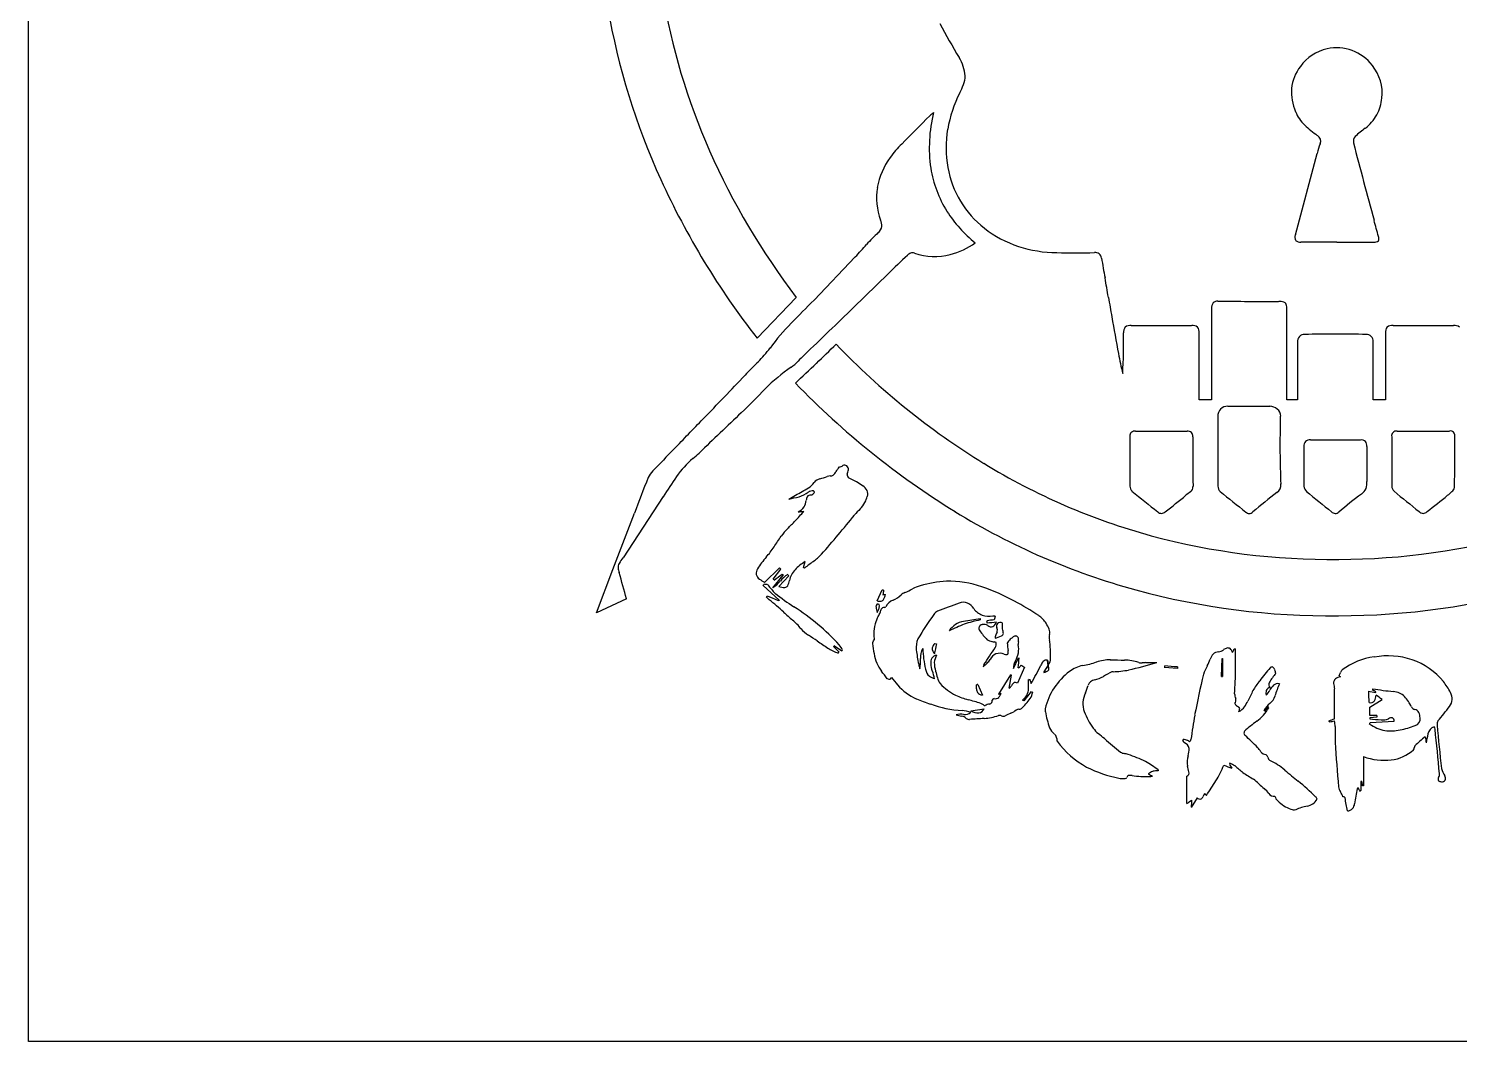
# Model space of a CAD drawing. Extents: x 0.45 to 8.09, y -8.91 to -0.36.
# Drawn here: x 0.454 to 2.178, y -8.908 to -7.688 of the extents above; entities that cross this region are included whole.
import ezdxf

# ---------------------------------------------------------------- set-up
doc = ezdxf.new("R2010")
doc.units = 0

msp = doc.modelspace()

# ---------------------------------------------------------------- linework, layer by layer
at = {"color": 3}
for p, q in [((0.4545, -8.9077), (0.4545, -0.3606)), ((8.0865, -8.9077), (0.4545, -8.9077))]:
    msp.add_line(p, q, dxfattribs=at)
at = {"color": 7}
for p, q in [((1.9802, -7.9367), (2.0065, -7.8384)), ((2.0301, -7.9452), (1.9868, -7.9452)), ((1.4005, -8.0151), (1.4502, -7.9632)), ((1.4896, -7.9836), (1.448, -8.0242)), ((1.3789, -8.0118), (1.3318, -8.061)), ((1.8793, -8.0254), (1.8793, -8.0965)), ((1.9701, -8.1293), (1.9701, -8.0262)), ((1.7826, -8.0457), (1.8553, -8.0457)), ((2.098, -8.0457), (2.1707, -8.0457)), ((1.8643, -8.1297), (1.8643, -8.0549)), ((2.0738, -8.1292), (2.0738, -8.0651)), ((2.0888, -8.0547), (2.0888, -8.129)), ((1.983, -8.0659), (1.983, -8.1289)), ((1.8793, -8.0965), (1.8793, -8.1351)), ((1.8643, -8.1351), (1.8643, -8.1297)), ((1.9701, -8.1351), (1.9701, -8.1293)), ((1.983, -8.1289), (1.983, -8.1351)), ((2.0738, -8.1351), (2.0738, -8.1292)), ((2.0888, -8.129), (2.0888, -8.1351)), ((1.8793, -8.1351), (1.8643, -8.1351)), ((1.8989, -8.143), (1.9497, -8.1429)), ((1.983, -8.1351), (1.9701, -8.1351)), ((2.0888, -8.1351), (2.0738, -8.1351)), ((1.2186, -8.2518), (1.1704, -8.3253)), ((1.1583, -8.3395), (1.1842, -8.2717)), ((1.1384, -8.3918), (1.1583, -8.3395)), ((1.3587, -8.3376), (1.3408, -8.355)), ((1.3512, -8.3513), (1.3605, -8.3391)), ((1.3878, -8.3369), (1.3897, -8.33)), ((1.3508, -8.3614), (1.3634, -8.3462)), ((1.3701, -8.347), (1.358, -8.36)), ((1.1745, -8.3749), (1.1384, -8.3918)), ((1.3586, -8.3766), (1.3391, -8.3589)), ((1.3431, -8.3728), (1.3439, -8.3714)), ((1.3439, -8.3714), (1.351, -8.3742)), ((1.4765, -8.3772), (1.4824, -8.3638)), ((1.4238, -8.4324), (1.4304, -8.4386)), ((1.4337, -8.4376), (1.4245, -8.4316)), ((1.546, -8.4286), (1.5479, -8.429)), ((1.9067, -8.4351), (1.9082, -8.4351)), ((1.6407, -8.4587), (1.6467, -8.446)), ((1.6539, -8.4572), (1.6454, -8.4764)), ((1.6824, -8.455), (1.6817, -8.4489)), ((1.6823, -8.4549), (1.6824, -8.455)), ((1.8, -8.4516), (1.8132, -8.4516)), ((1.8382, -8.4589), (1.8227, -8.4577)), ((1.8911, -8.4682), (1.8922, -8.4466)), ((1.8923, -8.4466), (1.8923, -8.4682)), ((1.5978, -8.4778), (1.6032, -8.4909)), ((1.637, -8.4662), (1.6228, -8.4897)), ((1.6354, -8.4825), (1.6384, -8.4667)), ((1.6535, -8.4977), (1.6626, -8.4866)), ((2.0685, -8.4861), (2.0769, -8.4878)), ((1.5895, -8.5097), (1.6055, -8.5071)), ((2.0699, -8.5051), (2.0846, -8.496)), ((2.0699, -8.5152), (2.0699, -8.5051)), ((2.0785, -8.5152), (2.0699, -8.5152)), ((2.07, -8.5179), (2.0787, -8.517)), ((2.0703, -8.5236), (2.0994, -8.522)), ((2.0624, -8.5648), (2.0624, -8.5998)), ((1.9014, -8.5727), (1.9008, -8.574)), ((1.8496, -8.6214), (1.8496, -8.5885)), ((2.0602, -8.5946), (2.0592, -8.5946)), ((2.0592, -8.5946), (2.0592, -8.6055)), ((1.8618, -8.6144), (1.8547, -8.6259)), ((2.0624, -8.5998), (2.0612, -8.5999))]:
    msp.add_line(p, q, dxfattribs=at)
for centre, radius, start, end in [((1.9952, -7.5168), 0.7878, 189.3602, 203.8433), ((1.9901, -7.5178), 0.8506, 189.8521, 204.465), ((2.5123, -7.1597), 1.0934, 208.5497, 211.0198), ((2.0301, -7.7651), 0.0538, 102.5166, 144.4288), ((2.03, -7.7654), 0.0541, 37.3895, 102.3556), ((1.535, -7.7488), 0.0477, 4.4932, 32.4642), ((2.0252, -7.765), 0.0498, 141.2791, 174.4803), ((2.0312, -7.7662), 0.0536, 353.8072, 38.7755), ((1.5538, -7.7449), 0.0287, 338.2611, 359.5875), ((1.7178, -7.8371), 0.1588, 153.2704, 169.9418), ((1.4824, -7.7176), 0.1052, 332.7944, 338.8621), ((2.0361, -7.7642), 0.0607, 176.2597, 203.3596), ((2.0359, -7.768), 0.0487, 330.3921, 355.4188), ((1.7131, -7.8313), 0.1738, 165.9709, 188.2555), ((1.6314, -7.8904), 0.1334, 130.6375, 133.2135), ((2.0247, -7.7697), 0.048, 202.664, 226.2704), ((3.8289, -10.1102), 3.2569, 134.6504, 135.4967), ((2.0908, -7.6998), 0.1442, 226.5012, 234.3123), ((2.0265, -7.762), 0.0599, 309.4134, 329.7912), ((1.6906, -7.8314), 0.1311, 170.3274, 190.533), ((2.0029, -7.8238), 0.00782, 336.1309, 60.9547), ((2.0597, -7.8241), 0.00965, 140.6385, 190.0612), ((2.1577, -7.9383), 0.16, 125.6373, 131.2569), ((2.0897, -7.4727), 0.8921, 203.9828, 217.1789), ((1.5968, -7.9197), 0.1295, 134.4602, 143.9207), ((2.1184, -7.8662), 0.1153, 160.0925, 166.0579), ((13.1664, -4.9256), 11.4883, 194.62234, 195.10367), ((1.5643, -7.8954), 0.089, 144.2295, 169.773), ((1.6764, -7.8352), 0.1369, 188.8351, 212.2295), ((1.6772, -7.8357), 0.1171, 189.6691, 232.3475), ((2.0921, -7.4688), 0.9637, 204.6058, 217.9138), ((1.5539, -7.8918), 0.0781, 170.9882, 200.1746), ((1.6898, -7.8258), 0.1533, 212.5305, 231.6753), ((1.4712, -7.9251), 0.011, 307.3412, 352.3522), ((1.463, -7.9264), 0.0192, 359.417, 23.3927), ((-0.6608, -8.6754), 2.8384, 15.0426, 15.4533), ((1.616, -8.0839), 0.2039, 132.6323, 138.2897), ((1.6889, -7.8225), 0.1347, 231.8345, 251.7719), ((1.9871, -7.9396), 0.00751, 156.5779, 208.2031), ((1.9857, -7.9376), 0.00766, 226.9256, 278.3727), ((2.0761, -7.9385), 0.00676, 260.3569, 307.267), ((2.0748, -7.9412), 0.00602, 334.1328, 25.0281), ((0.79, -7.3476), 0.9026, 317.0032, 318.2848), ((4.5419, -11.1561), 4.4024, 133.4719, 133.8943), ((1.5217, -7.9693), 0.0118, 114.5303, 136.549), ((1.5191, -7.9648), 0.00659, 68.5661, 110.5366), ((1.5455, -7.8859), 0.0766, 251.7542, 284.4524), ((1.5453, -7.879), 0.0833, 283.3632, 306.4039), ((1.6945, -7.8026), 0.1554, 252.0947, 269.416), ((1.7162, -6.0046), 1.9535, 269.3175, 270.65), ((1.739, -7.967), 0.00907, 56.4584, 94.2068), ((1.7391, -7.9653), 0.00769, 4.7928, 49.7657), ((2.0468, 11.559), 19.5042, 269.95111, 270.083), ((3.1814, -7.7216), 1.4551, 189.6157, 190.5627), ((-12.2644, -10.4471), 14.2294, 9.85424, 9.95011), ((15.7745, -5.5766), 14.2294, 189.85424, 189.95011), ((-1.9549, -4.7359), 4.6916, 315.1804, 315.6582), ((-15.6494, 9.6585), 24.5967, 313.84491, 314.03596), ((1.8893, -8.0246), 0.01, 143.1825, 184.3699), ((1.8864, -8.0235), 0.00712, 85.3723, 136.0464), ((1.9551, -0.545), 7.4717, 269.47739, 270.03837), ((1.9611, -8.0358), 0.0191, 74.2654, 92.857), ((1.9648, -8.0221), 0.00485, 22.2426, 72.8621), ((1.9546, -8.0253), 0.0155, 356.8495, 19.1275), ((1.5548, -8.2234), 0.2561, 135.197, 143.981), ((5.44, -7.401), 3.7351, 189.7765, 190.4668), ((1.783, -8.0534), 0.0097, 142.5943, 187.4723), ((1.7813, -8.0557), 0.0101, 82.6248, 126.3432), ((1.8566, -8.0552), 0.00959, 52.3375, 97.5679), ((1.8542, -8.0536), 0.0102, 352.6239, 35.9924), ((2.0984, -8.0534), 0.00972, 142.6786, 187.5002), ((2.0967, -8.0556), 0.01, 82.6174, 126.4359), ((2.1719, -8.0552), 0.00962, 52.4075, 97.5575), ((1.0482, -8.0624), 0.7252, 356.7506, 0.6113), ((1.9934, -8.0653), 0.0105, 142.6793, 183.2744), ((1.9908, -8.0641), 0.00773, 87.0455, 137.7093), ((2.0284, -18.1153), 10.059, 89.7884, 90.2116), ((2.0659, -8.0643), 0.00795, 354.4419, 92.9219), ((1.2321, -7.9885), 0.1429, 314.9599, 323.8652), ((2.0943, -8.792), 1.0015, 134.771, 135.3972), ((-1.293, -5.297), 3.8831, 313.9784, 314.4669), ((2.0816, -7.4389), 0.908, 223.8742, 238.3346), ((2.5453, -7.9219), 0.7941, 191.4528, 193.2235), ((2.8034, -9.5601), 2.0794, 134.9971, 135.6139), ((1.4972, -8.275), 0.2181, 124.7389, 135.4702), ((1.3397, -8.048), 0.0582, 304.8072, 315.4615), ((-1.4872, -5.0496), 4.196, 313.0666, 313.5403), ((-7.9655, 0.7478), 12.8279, 316.03122, 316.35695), ((2.0908, -7.4262), 0.9912, 224.0248, 238.3227), ((-0.0142, -6.7889), 1.9016, 314.2572, 315.485), ((8.3337, -15.5458), 10.197, 133.51298, 133.90772), ((1.8984, -8.1546), 0.0116, 87.1753, 182.4972), ((1.9492, -8.1565), 0.0136, 47.3828, 88.0547), ((1.9512, -8.1553), 0.0114, 2.6993, 50.4481), ((-20.8394, 13.2436), 30.7689, 315.83338, 315.92765), ((28.219, -8.1801), 26.3323, 179.94548, 180.03614), ((-11.2155, -7.9431), 13.1797, 358.89025, 359.07969), ((1.7872, -8.1787), 0.00631, 135.4581, 185.4282), ((9.747, -8.193), 7.9662, 179.90184, 180.33201), ((1.7872, -8.1803), 0.00752, 84.8769, 126.6186), ((1.8066, -4.2992), 3.8737, 269.7223, 270.1805), ((1.8313, -5.5337), 2.6392, 269.7281, 270.4005), ((1.8505, -8.1801), 0.00726, 50.7462, 96.024), ((1.8498, -8.1791), 0.00706, 354.3982, 41.0038), ((5.1371, -8.2054), 3.2803, 179.5528, 180.5974), ((1.998, -8.1905), 0.00757, 138.0336, 185.2323), ((1.9977, -8.1921), 0.00857, 85.0424, 128.1488), ((2.0162, -12.6365), 4.4529, 89.8367, 90.2287), ((2.0414, -16.7049), 8.5213, 89.88318, 90.08442), ((2.0597, -8.1914), 0.00787, 50.8301, 96.4291), ((2.0581, -8.1904), 0.00826, 353.5997, 37.6886), ((2.102, -8.1786), 0.00581, 80.2422, 189.8338), ((10.0577, -8.1906), 7.9614, 179.92083, 180.34768), ((2.1224, -3.2411), 4.9318, 269.7747, 270.1473), ((2.1473, -6.8831), 1.2898, 269.4565, 270.8333), ((2.167, -8.1779), 0.00523, 350.1053, 100.672), ((0.6069, -8.2011), 1.5654, 358.5482, 0.8168), ((2.9965, -9.909), 2.4605, 135.8301, 136.6792), ((1.168, -8.0979), 0.1384, 308.701, 312.8512), ((4.1371, -8.2108), 2.2504, 179.6431, 180.7174), ((3.0526, -8.1909), 1.0909, 180.3914, 182.3994), ((4.3387, -8.2101), 2.3483, 179.5379, 180.7115), ((3.7148, -8.2075), 1.6485, 179.4372, 180.9049), ((1.3291, -8.2936), 0.1151, 130.3875, 144.9795), ((2.0714, -8.6723), 0.7866, 144.5831, 145.0232), ((1.4309, -8.2169), 0.000631, 86.595, 135.4448), ((1.4297, -8.2072), 0.00916, 277.6073, 307.9235), ((1.4374, -8.2174), 0.00363, 44.1558, 125.7599), ((1.4369, -8.2189), 0.00509, 351.858, 52.3479), ((1.4176, -8.2144), 0.0249, 335.8736, 347.8903), ((2.0113, -7.5481), 0.7781, 238.5141, 254.7456), ((3.8802, -9.2757), 2.8768, 158.6605, 159.5749), ((1.2252, -8.241), 0.0275, 132.9821, 153.6714), ((1.7568, -8.5927), 0.637, 145.024, 147.653), ((1.3817, -8.2217), 0.023, 301.7801, 325.0598), ((1.411, -8.2436), 0.0137, 105.0025, 139.8202), ((1.2867, -7.8428), 0.406, 287.3069, 288.6296), ((1.4215, -8.243), 0.0163, 95.0415, 108.1912), ((1.4191, -8.2156), 0.0113, 274.8185, 293.5745), ((1.4151, -8.216), 0.013, 310.8031, 335.481), ((1.4452, -8.2253), 0.00487, 171.2127, 228.3455), ((1.2742, -8.5737), 0.3834, 62.4071, 64.0494), ((1.2927, -8.486), 0.2981, 56.085, 57.7599), ((1.952, -8.2378), 0.0108, 303.838, 6.7298), ((2.0448, -8.235), 0.0217, 341.3329, 4.0622), ((0.6915, -7.0501), 1.3826, 299.3994, 300.1613), ((1.3258, -8.0339), 0.2252, 281.3725, 284.554), ((1.3748, -8.2231), 0.0298, 284.8079, 309.1367), ((1.2858, -8.0609), 0.2102, 298.5172, 300.9172), ((1.4035, -8.2572), 0.0124, 154.8599, 175.4819), ((1.3961, -8.2543), 0.00451, 83.1137, 149.3117), ((1.3991, -8.2571), 0.0122, 86.4739, 116.6737), ((1.3962, -8.246), 0.00378, 276.176, 314.7691), ((1.6682, -8.5514), 0.4051, 131.2397, 131.6552), ((1.3971, -8.248), 0.00414, 17.5207, 49.0805), ((1.4504, -8.2522), 0.0161, 28.7489, 57.3811), ((1.4371, -8.2449), 0.0283, 330.6548, 346.6849), ((1.4539, -8.2482), 0.0113, 343.3768, 19.4632), ((1.7898, -8.2391), 0.00876, 180.2665, 223.9284), ((3.7083, -5.8826), 3.0474, 230.8293, 231.5793), ((1.3694, -7.6779), 0.7462, 307.4772, 309.9346), ((1.9878, -8.4417), 0.2371, 124.4065, 126.046), ((1.8492, -8.2399), 0.0077, 307.1644, 2.7911), ((1.8968, -8.2387), 0.00997, 181.5942, 224.8986), ((3.2048, -6.6329), 2.081, 230.807, 231.891), ((2.4276, -8.8585), 0.7712, 127.5151, 130.2883), ((1.9998, -8.2386), 0.00927, 184.0451, 227.56), ((4.4035, -5.3015), 3.8046, 230.6957, 231.2815), ((2.3274, -8.614), 0.4528, 126.2308, 130.6202), ((2.052, -8.2365), 0.0144, 302.5457, 337.8611), ((2.1058, -8.2388), 0.00941, 180.8344, 224.3361), ((6.041, -3.3762), 6.2648, 231.0072, 231.36257), ((-0.7528, -4.6055), 4.6679, 308.28, 308.6666), ((2.1129, -8.1856), 0.0821, 308.1501, 312.961), ((2.1637, -8.2393), 0.00821, 308.9488, 349.6619), ((0.6642, -7.6275), 0.9676, 317.5135, 318.4379), ((1.3762, -8.2562), 0.0147, 290.5006, 327.1414), ((0.7005, 0.8575), 9.1529, 274.2662, 274.30953), ((1.3706, -8.2541), 0.0206, 330.59, 353.853), ((1.6803, -8.4755), 0.3066, 137.034, 138.8802), ((1.4227, -8.2355), 0.0455, 316.9323, 329.1809), ((2.0117, -7.5495), 0.8448, 238.4958, 254.6426), ((1.8189, -8.2659), 0.00608, 224.5975, 317.4937), ((1.9247, -8.2662), 0.00586, 224.6803, 316.2127), ((2.0284, -8.2659), 0.00607, 221.235, 314.4716), ((2.1342, -8.2654), 0.00648, 221.2882, 317.4192), ((1.0854, -7.999), 0.4062, 314.2574, 316.0372), ((0.1162, -7.1904), 1.7179, 318.835, 320.8962), ((-0.0165, -7.4015), 1.6442, 326.3602, 326.898), ((1.4146, -8.337), 0.0655, 134.1848, 145.0905), ((2.0229, -7.493), 0.8344, 254.9767, 270.667), ((2.0307, -7.4936), 0.8337, 270.1321, 285.8298), ((1.2659, -8.2547), 0.1039, 317.7992, 326.3298), ((1.3597, -8.2745), 0.0682, 305.8024, 316.8685), ((1.1733, -8.3367), 0.00884, 149.9058, 186.5205), ((1.1939, -8.3339), 0.0296, 187.3691, 198.3365), ((1.2974, -8.4165), 0.1564, 144.3139, 147.3806), ((1.3396, -8.3439), 0.00877, 144.0994, 236.3482), ((1.4258, -8.3962), 0.1096, 139.1864, 148.3742), ((2.3682, -7.1591), 1.5517, 229.4197, 229.5029), ((1.4003, -8.3599), 0.0303, 138.5922, 166.5521), ((1.4166, -8.3753), 0.0527, 120.673, 137.7584), ((1.2753, -8.4882), 0.1885, 52.9355, 53.3742), ((1.6917, -8.7336), 0.4983, 125.878, 127.4096), ((-0.7485, -8.8845), 1.9894, 14.8409, 15.7877), ((1.3742, -8.2943), 0.0692, 235.2214, 241.1952), ((-0.0242, -7.0336), 1.9013, 315.8081, 315.874), ((-0.1608, -18.0789), 9.8369, 81.19457, 81.22076), ((1.4045, -8.3159), 0.0729, 215.2751, 225.9909), ((1.336, -8.3352), 0.03, 299.4801, 322.5499), ((1.4162, -8.2693), 0.1046, 231.6138, 232.314), ((-6.0465, 2.0998), 12.8057, 305.29401, 305.34861), ((1.3853, -8.3729), 0.0319, 121.291, 142.6953), ((2.9292, -6.7147), 2.2614, 226.1348, 226.1771), ((0.7777, -8.9435), 0.8407, 45.191, 45.3321), ((1.3482, -8.3488), 0.023, 333.3879, 349.7126), ((1.5691, -8.497), 0.1437, 93.594, 106.4652), ((1.5621, -8.4809), 0.1273, 71.4931, 90.9329), ((1.4128, -8.301), 0.1001, 225.9051, 228.5262), ((10.5914, 14.927), 25.0665, 248.36852, 248.38593), ((1.5242, -8.1562), 0.272, 231.2326, 237.0599), ((1.3658, -8.3336), 0.0275, 253.5364, 268.7843), ((1.3653, -8.3571), 0.00401, 269.3752, 330.5335), ((1.5761, -8.1055), 0.2748, 250.0582, 250.4421), ((6.8846, -8.922), 5.4292, 174.1052, 174.1654), ((1.1194, -6.3613), 2.0415, 280.2734, 280.3634), ((1.4569, -8.3611), 0.0309, 332.2765, 344.2705), ((1.4862, -8.3518), 0.0263, 291.0411, 316.7261), ((1.5134, -8.3792), 0.0123, 106.0985, 130.7856), ((1.3101, -7.9564), 0.457, 295.9366, 297.2048), ((1.5415, -8.4063), 0.0489, 105.5958, 117.2995), ((1.5273, -8.5829), 0.235, 60.8179, 71.3388), ((2.0227, -7.4958), 0.8995, 254.874, 270.5907), ((2.0309, -7.4962), 0.899, 270.0697, 285.8002), ((1.1353, -8.6417), 0.3394, 47.6539, 51.5252), ((1.3848, -8.4096), 0.0421, 128.4078, 129.2657), ((1.5581, -8.1824), 0.2849, 227.0264, 229.9017), ((1.2354, -8.6077), 0.2639, 42.2103, 57.7335), ((1.4797, -8.3843), 0.00461, 141.9289, 184.297), ((1.5297, -8.3768), 0.0551, 188.1962, 195.1833), ((1.4772, -8.384), 0.0028, 53.6523, 112.1231), ((1.4802, -8.3636), 0.0141, 254.6303, 275.0661), ((1.4302, -8.3679), 0.0519, 333.2733, 340.5769), ((1.4633, -8.3854), 0.0179, 323.6685, 340.4699), ((1.4745, -8.3838), 0.00478, 343.9804, 25.1584), ((1.4883, -8.3915), 0.00811, 147.7686, 178.9305), ((1.4807, -8.3737), 0.00404, 280.831, 333.5403), ((1.4854, -8.3904), 0.00514, 92.543, 141.5401), ((1.4851, -8.3826), 0.0026, 272.777, 319.8591), ((1.5015, -8.3914), 0.0161, 111.2324, 153.6894), ((1.5537, -8.3992), 0.0105, 115.8697, 147.8614), ((2.8491, -11.8088), 3.6579, 110.3798, 110.8167), ((1.5802, -8.3913), 0.0124, 64.84, 113.4565), ((1.5759, -8.3983), 0.0206, 34.6751, 62.1318), ((1.6104, -8.3741), 0.0216, 215.2547, 250.2564), ((1.4361, -8.7556), 0.4304, 56.8898, 61.4243), ((1.3289, -8.4545), 0.0709, 38.0845, 49.802), ((1.5409, -8.42), 0.0685, 167.4144, 177.2413), ((1.5266, -8.4208), 0.0549, 153.018, 163.2729), ((1.9117, -8.6548), 0.4504, 144.5544, 149.0183), ((1.585, -8.4274), 0.0258, 99.8407, 146.877), ((1.9871, -9.3495), 1.0277, 113.2522, 114.3508), ((1.4539, -7.6162), 0.7958, 279.1612, 280.6166), ((1.6411, -8.5952), 0.1991, 101.7284, 107.46), ((1.6035, -8.4104), 0.0045, 98.5078, 219.4092), ((2.2595, -8.3451), 0.6612, 184.6273, 184.7877), ((1.605, -8.4164), 0.0107, 62.7117, 101.6633), ((1.6119, -8.3665), 0.0292, 252.651, 277.769), ((3.2577, -21.9623), 13.661, 96.89588, 96.9324), ((-3.5511, -8.8815), 5.1822, 5.2851, 5.3186), ((4.4163, -36.1966), 27.9339, 95.74495, 95.76772), ((1.6138, -8.4028), 0.00571, 226.6697, 288.939), ((1.6094, -8.3982), 0.0118, 302.1931, 335.7384), ((1.6158, -8.4184), 0.0229, 82.5095, 89.8808), ((7.7747, -10.1805), 6.4095, 163.83093, 163.87231), ((1.6241, -8.4077), 0.00407, 129.9198, 209.5651), ((1.6149, -8.4127), 0.00638, 339.5204, 28.258), ((1.625, -8.4092), 0.00579, 68.3157, 127.3411), ((1.6537, -8.4071), 0.0268, 172.9584, 188.642), ((1.6562, -8.4184), 0.0277, 30.619, 57.1894), ((1.6352, -8.4308), 0.0521, 22.0027, 30.5918), ((1.4125, -8.3881), 0.0358, 219.199, 238.5654), ((1.2006, -8.7299), 0.3663, 56.2102, 58.1737), ((1.5132, -8.28), 0.1816, 233.1892, 238.0479), ((1.4742, -8.4285), 0.00336, 142.157, 182.1191), ((1.4409, -8.4053), 0.0373, 325.3411, 329.3268), ((1.5291, -8.4171), 0.0566, 179.551, 187.294), ((1.5492, -8.4332), 0.0257, 156.4217, 186.9602), ((1.6794, -8.356), 0.0979, 215.8133, 224.0222), ((1.6166, -8.4121), 0.0141, 237.6794, 262.7968), ((1.6231, -8.3924), 0.0347, 256.2374, 261.3927), ((1.6179, -8.4293), 0.00257, 45.6755, 91.4528), ((1.6444, -8.4254), 0.0261, 166.3341, 173.225), ((1.5935, -8.3428), 0.0834, 287.4402, 293.1152), ((1.7137, -8.4587), 0.1026, 154.744, 157.3576), ((1.6253, -8.4163), 0.00322, 286.5269, 354.4632), ((1.6087, -8.4181), 0.0199, 4.3046, 20.8759), ((1.6571, -8.4447), 0.0293, 133.6348, 145.4351), ((1.6708, -8.4625), 0.0517, 126.201, 130.9454), ((1.6437, -8.4248), 0.00524, 90.0573, 129.8857), ((1.6434, -8.4229), 0.00327, 11.4021, 86.5403), ((1.6547, -8.4285), 0.00832, 167.9647, 189.9078), ((1.635, -8.4243), 0.0119, 347.8555, 10.1632), ((1.6742, -8.4156), 0.0103, 347.4236, 25.2711), ((1.6957, -8.4217), 0.0121, 161.8536, 193.9149), ((1.6569, -8.432), 0.0281, 2.8123, 15.445), ((1.4944, -8.2911), 0.1627, 241.5971, 246.4855), ((1.7729, -8.7009), 0.4403, 142.2975, 142.4425), ((1.7009, -8.5882), 0.3091, 151.0376, 151.3891), ((1.3882, -8.464), 0.0543, 30.5864, 38.2089), ((1.2736, -8.2718), 0.2304, 314.0012, 314.4463), ((2.4453, -8.272), 0.987, 189.1326, 189.8402), ((1.53, -8.4309), 0.058, 189.7599, 201.6526), ((1.6583, -8.4227), 0.1353, 185.7796, 193.1658), ((1.5474, -8.4447), 0.0189, 148.2341, 185.9407), ((1.6767, -8.4276), 0.1455, 182.8123, 192.6701), ((1.5491, -8.4508), 0.00819, 98.1583, 146.0095), ((1.5536, -8.4365), 0.011, 133.7938, 165.6454), ((1.5522, -8.4347), 0.0093, 174.3963, 222.9172), ((1.5804, -8.4573), 0.0356, 155.8684, 170.583), ((28.2916, -14.1396), 27.3466, 167.94666, 167.9725), ((0.9311, -7.9911), 0.8176, 325.5263, 327.2347), ((1.6241, -8.453), 0.0127, 64.8637, 156.5491), ((1.6101, -8.4289), 0.00979, 331.1088, 8.6419), ((1.632, -8.4359), 0.00612, 246.2019, 278.888), ((1.6324, -8.4401), 0.0019, 285.545, 352.8624), ((1.8328, -8.4074), 0.2008, 185.9078, 188.5173), ((1.6253, -8.4391), 0.00905, 351.6923, 12.3643), ((1.6201, -8.4353), 0.0269, 328.3603, 11.4603), ((0.3549, -8.4674), 1.3306, 0.7811, 1.5813), ((1.893, -8.4521), 0.0159, 137.8634, 162.8842), ((1.888, -8.4483), 0.00963, 92.1765, 134.5204), ((1.8848, -8.4235), 0.0155, 280.6499, 305.2442), ((1.9028, -8.4504), 0.017, 106.8065, 122.3212), ((1.8992, -8.4384), 0.00439, 57.0696, 107.4824), ((1.8959, -8.4417), 0.009, 14.6627, 50.7103), ((-3.3325, -5.9312), 5.8067, 334.4084, 334.45584), ((0.7551, -8.4457), 1.1532, 359.3006, 0.5279), ((2.0915, -8.5395), 0.096, 72.0861, 99.7161), ((1.5194, -8.433), 0.0474, 203.9372, 217.5161), ((1.6174, -8.4332), 0.0931, 192.6386, 196.2693), ((1.488, -8.451), 0.0408, 348.3075, 6.0233), ((1.5484, -8.4575), 0.0138, 188.7383, 229.4762), ((1.5547, -8.4518), 0.0136, 156.0541, 183.1401), ((1.5665, -8.4524), 0.0254, 180.4208, 201.9052), ((1.5801, -8.4511), 0.0348, 180.6427, 197.8328), ((1.7243, -8.5729), 0.1669, 133.6785, 135.9572), ((1.6202, -8.4595), 0.0161, 159.6762, 170.4967), ((1.5956, -8.4377), 0.0197, 312.9755, 328.8227), ((1.6611, -8.459), 0.0205, 152.1242, 179.1986), ((-21.4393, -6.3226), 23.1843, 354.71572, 354.74475), ((1.6279, -8.5528), 0.0967, 78.208, 78.8966), ((1.568, -8.9402), 0.5004, 80.8506, 80.9581), ((3.1118, -9.4027), 1.7425, 147.0336, 147.171), ((5.823, -2.3445), 7.3991, 235.66754, 235.70453), ((1.1551, -8.194), 0.5805, 330.8587, 333.316), ((1.6882, -8.4604), 0.0155, 139.0657, 158.5414), ((1.6804, -8.4544), 0.00574, 76.6638, 132.6755), ((10.8957, -13.8929), 10.6984, 149.44967, 149.50384), ((-1.8339, -6.3924), 4.0766, 329.4626, 329.6048), ((1.6754, -8.4537), 0.0102, 280.7507, 319.7778), ((2.6242, -8.3446), 0.9482, 186.311, 186.6837), ((1.7257, -8.4823), 0.0514, 143.8814, 147.6487), ((1.6773, -8.4584), 0.00612, 342.7618, 35.947), ((1.6858, -8.4507), 0.00548, 229.2518, 231.1726), ((1.6797, -8.4486), 0.00567, 322.2909, 353.4305), ((1.7307, -8.4913), 0.0367, 100.3009, 127.6271), ((1.7029, -8.3399), 0.1172, 280.4543, 288.7856), ((1.7567, -8.498), 0.0497, 89.1614, 108.7856), ((1.7755, -7.5239), 0.9246, 268.8749, 269.9398), ((1.7521, -8.302), 0.1609, 273.0929, 279.7826), ((1.7744, -8.4975), 0.049, 69.5681, 89.8293), ((1.5686, -7.5913), 0.8944, 283.6318, 285.8701), ((1.7946, -8.4425), 0.00952, 251.3719, 276.3531), ((1.8032, -8.53), 0.0784, 92.31, 95.5265), ((6.6966, -8.8367), 4.8886, 175.5283, 175.5538), ((0.0969, -28.6917), 20.3096, 85.08126, 85.12497), ((2.5985, -8.5171), 0.7626, 175.4695, 175.619), ((1.9207, -8.4837), 0.0543, 148.979, 160.7333), ((1.7887, -8.4129), 0.0955, 333.3795, 338.8), ((1.8957, -8.4363), 0.0109, 251.0288, 251.7435), ((1.8957, -8.4363), 0.0109, 251.0288, 251.7435), ((1.2558, -8.4489), 0.6525, 356.4663, 359.0365), ((2.232, -8.6968), 0.3697, 139.7362, 142.8575), ((1.9522, -8.4605), 0.00362, 73.285, 131.1206), ((1.9485, -8.4627), 0.00739, 17.4402, 49.9844), ((1.927, -8.4707), 0.0303, 11.2224, 19.5661), ((2.0423, -8.4666), 0.00826, 132.5361, 159.563), ((2.0843, -8.5224), 0.0781, 96.6496, 127.5513), ((2.0923, -8.5292), 0.086, 39.6497, 70.511), ((-2.6671, -11.6314), 5.221, 37.252, 37.3774), ((1.4914, -8.4646), 0.00688, 247.2908, 277.518), ((4.6809, -10.4599), 3.7578, 148.0153, 148.0515), ((1.7159, -8.2878), 0.2871, 219.2591, 221.602), ((1.552, -8.4339), 0.0676, 221.1665, 245.1653), ((1.5764, -8.3995), 0.0778, 241.5807, 246.7014), ((1.4969, -8.4804), 0.0497, 10.9482, 21.9647), ((2.8416, -8.1246), 1.3379, 194.5954, 194.9549), ((1.5668, -8.4654), 0.0183, 194.1129, 218.9241), ((1.5963, -8.4386), 0.0581, 221.146, 244.2662), ((1.5394, -8.4798), 0.0569, 356.6773, 1.446), ((2.1763, -9.9881), 1.6173, 110.9604, 111.0185), ((1.8081, -7.8849), 0.606, 253.5981, 253.7399), ((1.6474, -8.4836), 0.00999, 133.2001, 156.939), ((1.6429, -8.4802), 0.00459, 56.9494, 120.9399), ((1.6917, -8.2817), 0.1929, 260.142, 260.6212), ((1.6008, -8.4785), 0.0582, 353.3178, 6.6406), ((4.2512, -7.424), 2.7949, 202.0215, 202.1254), ((1.7565, -8.5259), 0.0799, 127.1368, 166.4013), ((1.7402, -8.4827), 0.0104, 99.0819, 158.9686), ((1.7282, -8.4318), 0.042, 284.2495, 299.7493), ((1.8981, -8.7312), 0.3023, 117.3417, 119.544), ((1.7602, -8.4676), 0.00499, 83.1842, 100.2014), ((3.2537, -8.7886), 1.4214, 166.8701, 168.89), ((2.1083, -1.6055), 6.8661, 268.18694, 268.19731), ((2.0295, -8.5449), 0.1167, 142.2806, 149.3041), ((1.9539, -8.4781), 0.00555, 149.9777, 223.5681), ((1.985, -8.4933), 0.0401, 134.7463, 153.4325), ((1.9591, -8.4848), 0.0079, 74.5526, 131.9669), ((2.071, -8.5273), 0.1207, 155.4713, 162.8402), ((2.0337, -8.4768), 0.00757, 132.1589, 179.5379), ((2.1428, -8.458), 0.1181, 189.1321, 192.4115), ((2.0356, -8.4799), 0.0112, 95.1649, 128.6066), ((1.9727, -8.4393), 0.0664, 334.8984, 338.4971), ((8.0697, 0.066), 10.453, 234.72372, 234.73529), ((2.0867, -8.5297), 0.0907, 27.6111, 37.6763), ((1.6074, -8.294), 0.218, 247.4221, 252.1638), ((1.6159, -8.3881), 0.1122, 246.4387, 254.5494), ((1.6035, -8.4836), 0.00734, 176.3522, 213.4839), ((1.6046, -8.4814), 0.00962, 220.6977, 261.3348), ((1.618, -8.498), 0.00313, 100.751, 157.1366), ((1.6191, -8.4901), 0.00506, 250.1126, 318.6963), ((1.1649, -7.3355), 1.2417, 291.6367, 291.8021), ((1.5862, -8.4667), 0.0454, 323.847, 331.4469), ((1.6331, -8.4776), 0.00547, 294.5863, 337.7135), ((1.5939, -8.4465), 0.0826, 312.9729, 324.0346), ((1.6417, -8.4827), 0.0171, 304.7674, 351.379), ((1.6336, -8.4805), 0.0309, 331.9856, 347.9756), ((1.8313, -7.8939), 0.6163, 254.1179, 254.2261), ((1.7533, -8.5013), 0.029, 153.1237, 198.894), ((1.5319, -8.4182), 0.2077, 340.3215, 342.9826), ((1.9259, -8.4879), 0.0189, 183.5934, 201.9263), ((1.9029, -8.497), 0.00583, 318.2027, 20.4977), ((10.8961, -12.9121), 10.0001, 153.7257, 153.80647), ((1.9622, -8.489), 0.0174, 167.2777, 185.6816), ((1.9351, -8.4779), 0.0161, 307.4284, 333.9811), ((1.9499, -8.4869), 0.00495, 90.2848, 159.6956), ((1.9409, -8.4879), 0.0153, 303.3962, 345.8695), ((1.9718, -8.496), 0.0248, 136.4041, 153.6764), ((-1.1878, -8.507), 3.2153, 359.7803, 0.4212), ((-24.2906, -9.759), 26.3899, 2.73519, 2.76452), ((1.9002, -8.4598), 0.1749, 351.7598, 352.3052), ((1.555, -9.5543), 1.1885, 63.9302, 64.1448), ((2.158, -7.9444), 0.5454, 261.0873, 263.7217), ((2.0627, -8.4904), 0.0148, 329.9919, 358.2939), ((1.8702, -8.4067), 0.222, 338.5985, 338.8646), ((-2.1756, -14.4051), 7.2847, 54.20983, 54.2794), ((2.0969, -8.5075), 0.0211, 45.2308, 86.0316), ((2.0782, -8.5242), 0.0461, 24.9912, 43.2412), ((2.1543, -8.4952), 0.0148, 321.7386, 30.2177), ((1.5853, -8.3822), 0.1273, 249.4578, 267.0773), ((1.5722, -8.5731), 0.064, 74.4535, 84.0748), ((1.5824, -8.5046), 0.00966, 259.4938, 315.5712), ((1.4264, -9.0729), 0.5983, 72.9936, 74.5243), ((1.5978, -8.4972), 0.015, 236.3144, 275.1935), ((1.5977, -8.504), 0.00834, 280.125, 337.7156), ((1.5957, -8.5146), 0.015, 54.3241, 67.7688), ((1.6069, -8.5), 0.00343, 225.6803, 263.0185), ((1.613, -8.5141), 0.0125, 94.9816, 121.6174), ((1.6113, -8.4977), 0.00389, 279.4445, 14.7253), ((1.6656, -8.5879), 0.0803, 110.4669, 115.7331), ((1.6305, -8.494), 0.0199, 290.7392, 312.5805), ((1.6469, -8.5131), 0.00527, 87.7029, 123.7271), ((1.6473, -8.5024), 0.00547, 267.942, 302.9441), ((1.4737, -8.9001), 0.4408, 65.9277, 66.219), ((1.6866, -8.5086), 0.0079, 169.1962, 196.2729), ((1.8059, -8.4883), 0.1288, 190.0707, 199.0397), ((1.8015, -8.4824), 0.0807, 200.4789, 216.5934), ((1.9143, -8.4973), 0.0079, 206.9374, 232.013), ((1.9304, -8.4709), 0.0388, 237.2809, 241.2688), ((1.9055, -8.4953), 0.0166, 292.52, 324.9871), ((1.9105, -8.5074), 0.00276, 11.4166, 63.1568), ((1.9073, -8.5068), 0.00588, 319.6713, 0.0306), ((1.8544, -8.4633), 0.0768, 327.3254, 333.2049), ((1.9, -8.4776), 0.056, 307.1067, 329.6339), ((1.9808, -8.5337), 0.0456, 133.6109, 147.1693), ((1.7725, -8.7042), 0.2588, 48.6169, 48.9619), ((7.8467, -12.4813), 7.1146, 146.01953, 146.06958), ((1.6919, -8.7851), 0.379, 47.4321, 47.6768), ((2.071, -8.494), 0.00592, 252.3481, 319.7359), ((2.1264, -8.5013), 0.00729, 207.7635, 250.5307), ((2.1226, -8.5154), 0.0074, 28.6232, 79.0966), ((2.115, -8.5182), 0.0154, 1.041, 24.2174), ((1.8215, -8.2444), 0.4315, 319.9763, 322.9547), ((1.5771, -8.5317), 0.0179, 78.3935, 107.7444), ((1.5852, -8.4686), 0.048, 253.5859, 261.596), ((1.5766, -8.5264), 0.0105, 45.9366, 81.5625), ((1.5872, -8.5146), 0.00538, 231.8789, 277.2408), ((1.6247, -8.9807), 0.4621, 92.3992, 94.5707), ((1.6031, -8.4645), 0.0544, 272.4429, 290.955), ((1.624, -8.5204), 0.00526, 62.9879, 105.7156), ((1.6284, -8.511), 0.00515, 247.0717, 297.96), ((1.7084, -8.5168), 0.0278, 209.0968, 228.2915), ((2.656, -8.6498), 0.8084, 170.3819, 172.4944), ((2.0885, -8.7325), 0.2611, 126.3643, 130.5067), ((-0.8241, -0.2993), 8.7006, 289.08551, 289.13197), ((0.4966, -9.0027), 1.5983, 17.4635, 17.5161), ((0.3787, 0.5311), 9.2019, 280.28256, 280.32209), ((1.9599, -8.5324), 0.0684, 3.2566, 8.8333), ((2.3596, -8.539), 0.3316, 178.1952, 181.5181), ((-1.0353, -7.686), 3.2166, 344.8638, 344.9057), ((2.2419, -8.2058), 0.3635, 241.7173, 243.2775), ((9.3139, -9.519), 7.3128, 172.13231, 172.14277), ((2.0937, -8.329), 0.1918, 262.8501, 266.9403), ((0.1597, -8.6565), 1.924, 4.1584, 4.2135), ((2.0855, -8.5028), 0.0178, 263.3146, 292.5291), ((2.0961, -8.524), 0.006, 80.331, 128.0397), ((2.0947, -8.5221), 0.00466, 1.0312, 59.8659), ((2.0853, -8.4246), 0.1101, 281.0642, 290.7743), ((2.1219, -8.5192), 0.00866, 286.6372, 8.2786), ((2.1512, -8.5397), 0.0115, 108.9285, 168.058), ((2.1353, -8.5347), 0.0135, 12.6277, 25.8488), ((2.1584, -8.5259), 0.00754, 148.3887, 187.296), ((4.5154, -8.3084), 2.3746, 185.278, 186.5503), ((1.6827, -8.5455), 0.0107, 355.1254, 47.4073), ((1.78, -8.4831), 0.1073, 216.1429, 241.5051), ((1.7643, -8.5108), 0.0339, 215.5899, 231.0896), ((1.2106, -9.192), 0.8439, 50.2503, 50.888), ((1.97, -8.3005), 0.3274, 227.8349, 232.2763), ((1.4873, -8.4556), 0.3686, 345.8321, 346.1025), ((1.8511, -8.5428), 0.00708, 205.5509, 230.2862), ((1.8385, -8.5918), 0.0481, 75.5307, 82.0684), ((1.8468, -8.552), 0.00773, 40.3953, 61.3102), ((1.8468, -8.541), 0.00835, 314.932, 337.735), ((1.9238, -8.5365), 0.00545, 153.1717, 192.9271), ((1.9217, -8.5366), 0.00341, 199.3753, 234.9423), ((1.6328, -8.852), 0.4244, 44.6547, 47.4529), ((2.0919, -8.5038), 0.0299, 243.2515, 262.1891), ((2.0945, -8.4711), 0.0627, 263.9436, 280.9777), ((2.3105, -8.7501), 0.2721, 129.7419, 133.2051), ((9.4106, -7.1362), 7.4085, 190.92928, 190.98873), ((1.8798, -8.4945), 0.2638, 348.2255, 350.6687), ((-4.0899, -9.1861), 6.2726, 5.49555, 5.98767), ((1.7757, -8.5501), 0.0111, 237.0735, 261.7917), ((1.7692, -8.5926), 0.0319, 72.0254, 81.052), ((1.7094, -8.7613), 0.2109, 64.6615, 70.738), ((1.844, -8.556), 0.00821, 7.1832, 71.7676), ((1.8825, -8.5717), 0.0325, 165.8523, 187.8876), ((1.8223, -8.5556), 0.0299, 344.2301, 1.2098), ((1.8294, -8.6395), 0.1358, 36.3816, 39.1691), ((1.946, -8.5532), 0.0093, 218.3881, 262.002), ((1.9421, -8.5667), 0.00508, 12.0351, 58.4644), ((3.4412, -8.463), 1.4156, 183.4311, 185.6076), ((2.087, -8.4976), 0.0716, 249.9352, 276.93), ((2.0916, -8.5237), 0.0451, 275.135, 313.362), ((2.1194, -8.5541), 0.00396, 322.6242, 359.5606), ((2.1277, -8.5542), 0.00433, 144.5884, 179.0327), ((1.7948, -8.4483), 0.145, 242.94, 259.2672), ((1.7227, -8.7042), 0.1541, 53.1666, 60.0162), ((1.8142, -8.6137), 0.0317, 88.5597, 100.4754), ((2.0778, -8.597), 0.2632, 176.4881, 176.7461), ((1.7233, -8.6109), 0.1317, 12.1269, 15.3279), ((1.7918, -8.5363), 0.1092, 328.1527, 339.2025), ((6.2178, 3.4029), 12.7346, 250.15113, 250.19793), ((6.7169, -5.5541), 5.6846, 212.0886, 212.1437), ((1.8882, -8.6056), 0.0354, 57.365, 68.0073), ((2.2284, -8.204), 0.4912, 229.1769, 230.655), ((1.954, -8.5637), 0.00722, 195.6108, 232.5979), ((1.9186, -8.6364), 0.0738, 48.6559, 65.1318), ((2.1758, -8.3445), 0.3152, 228.6049, 232.4407), ((2.185, -8.5715), 0.0297, 195.1892, 213.3824), ((1.7727, -8.5634), 0.0278, 259.7224, 271.3122), ((1.7741, -8.5865), 0.00475, 261.4036, 308.8844), ((1.7807, -8.5911), 0.00377, 99.4633, 165.0773), ((1.78, -8.6088), 0.0214, 80.3279, 89.8567), ((1.841, -8.0514), 0.5393, 263.8945, 265.0188), ((1.7977, -8.3788), 0.21, 269.0389, 272.3258), ((1.8183, -8.6056), 0.025, 113.1684, 127.3694), ((4.9873, -2.4504), 6.9124, 242.57116, 242.6173), ((1.8043, -8.573), 0.0157, 276.8391, 283.6185), ((1.8476, -8.5844), 0.00459, 296.0972, 13.6621), ((1.4419, -8.3182), 0.5215, 325.7745, 328.0827), ((2.2039, -8.1533), 0.5175, 236.3221, 237.9972), ((1.885, -8.6534), 0.0759, 47.4776, 53.8925), ((1.9905, -8.5425), 0.0773, 225.3745, 231.9113), ((1.8334, -8.7845), 0.2422, 45.0082, 51.6764), ((-0.6917, -9.1323), 2.804, 10.9463, 11.0572), ((2.1554, -8.5919), 0.00336, 142.4287, 214.0649), ((2.1561, -8.5896), 0.00544, 230.396, 270.8264), ((2.1449, -8.5855), 0.00906, 330.7182, 0.4776), ((2.157, -8.5909), 0.00425, 258.7381, 327.5335), ((2.1551, -8.5909), 0.00593, 337.4607, 31.4655), ((1.8655, -8.6108), 0.0052, 225.1655, 283.7905), ((1.8638, -8.6111), 0.00556, 301.3597, 341.5253), ((1.8827, -8.6179), 0.0145, 142.9611, 159.3714), ((0.8184, -9.5118), 1.3867, 40.4829, 40.6099), ((1.9225, -8.6265), 0.0309, 33.6109, 48.632), ((1.9544, -8.605), 0.00759, 215.129, 279.1631), ((1.9658, -8.61), 0.0105, 193.9979, 229.8146), ((1.9903, -8.6057), 0.0192, 282.2386, 327.147), ((1.9967, -8.6201), 0.0106, 22.2945, 40.9401), ((2.049, -8.5989), 0.0168, 188.4566, 210.0046), ((1.9217, -8.6709), 0.1295, 26.5278, 29.4474), ((2.0379, -8.6154), 0.00232, 21.143, 100.2233), ((1.3677, -8.7434), 0.6846, 9.5245, 10.8461), ((2.3435, -8.6651), 0.2953, 167.9485, 171.5313), ((2.0576, -8.6056), 0.0036, 122.2204, 143.1719), ((3.9966, -7.499), 2.2327, 209.6214, 209.7335), ((1.8625, -8.3023), 0.3614, 302.7241, 302.972), ((-4.0257, -0.7119), 9.8529, 306.60567, 306.64658), ((15.1199, -9.458), 13.2912, 176.37291, 176.41047), ((1.9905, -8.586), 0.0449, 225.4732, 237.6064), ((1.9894, -8.5892), 0.0416, 236.5325, 249.374), ((1.9784, -8.6207), 0.00824, 243.8143, 286.7708), ((2.0076, -8.6912), 0.068, 101.157, 113.2019), ((2.043, -8.6214), 0.00867, 269.206, 315.3656), ((2.0408, -8.6209), 0.0107, 322.0437, 356.5694)]:
    msp.add_arc(centre, radius, start, end, dxfattribs=at)

doc.saveas('drawing.dxf')
